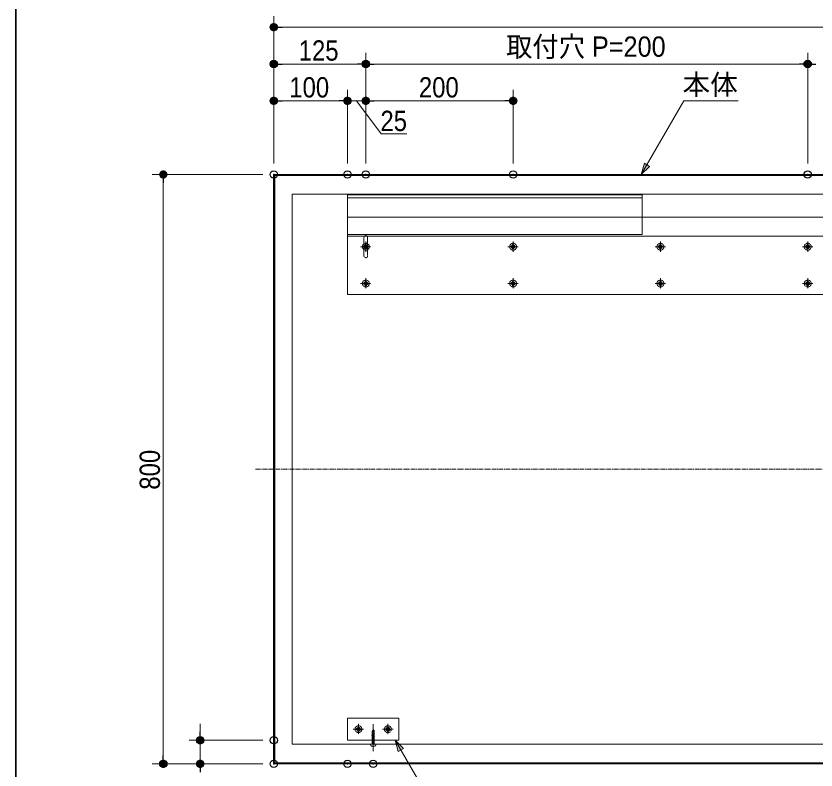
# Model space of a CAD drawing. Units: millimetres, scale not verified. Extents: x -4547 to 4547, y -2284 to 2284.
# Drawn here: x -4341 to -3254, y -1408 to -385 of the extents above; entities that cross this region are included whole.
import ezdxf
from ezdxf.enums import TextEntityAlignment as Align

# ---------------------------------------------------------------- set-up
doc = ezdxf.new("R2010")
doc.units = ezdxf.units.MM
doc.header["$LTSCALE"] = 20
doc.header["$PDMODE"] = 32
doc.header["$PDSIZE"] = 10
for name, pattern in [('USER1', [0.8, 0.5, -0.3]), ('USER2', [2.91, 1.76, -0.4, 0.35, -0.4]), ('USER3', [9.172222, 5.997222, -1.058333, 1.058333, -1.058333])]:
    doc.linetypes.add(name, pattern=pattern)
for name, color, linetype, lineweight in [('0-0_1図面枠', 7, 'Continuous', 20), ('0-1_3一般', 7, 'Continuous', 15), ('0-2_2寸法-2', 7, 'Continuous', 15), ('0-3_0', 7, 'Continuous', 25), ('0-5_2寸法-1', 7, 'Continuous', 15), ('0-6_2寸法-3', 7, 'Continuous', 15)]:
    doc.layers.add(name, color=color, linetype=linetype, lineweight=lineweight)
doc.layers.add('0-4_Defpoints', color=7, linetype='Continuous')
doc.styles.add('ＭＳ Ｐゴシック', font='')
doc.styles.get('ＭＳ Ｐゴシック').set_extended_font_data('MS PGothic')

# ---------------------------------------------------------------- blocks, each defined once
blk = doc.blocks.new('グループ-8')
at = {"layer": '0-1_3一般', "linetype": 'USER1'}
blk.add_line((-51000, -12630), (-43000, -12630), dxfattribs=at)
blk.add_lwpolyline([(-51000, -12550), (-43000, -12550), (-43000, -13631.7), (-51000, -13631.7)], close=True, dxfattribs=at)
blk = doc.blocks.new('グループ-9')
at = {"layer": '0-1_3一般', "linetype": 'USER2'}
for p, q in [((-50700, -26916), (-50700, -27204)), ((-50844, -27060), (-50556, -27060))]:
    blk.add_line(p, q, dxfattribs=at)
at = {"layer": '0-1_3一般', "linetype": 'USER1'}
for p, q in [((-50760, -27074), (-50760, -27046)), ((-50760, -27046), (-50714, -27046)), ((-50714, -27074), (-50760, -27074)), ((-50714, -27000), (-50686, -27000)), ((-50714, -27046), (-50714, -27000)), ((-50714, -27120), (-50714, -27074)), ((-50714, -27120), (-50686, -27120)), ((-50686, -27046), (-50686, -27000)), ((-50686, -27046), (-50640, -27046)), ((-50686, -27120), (-50686, -27074)), ((-50640, -27074), (-50686, -27074)), ((-50640, -27074), (-50640, -27046))]:
    blk.add_line(p, q, dxfattribs=at)
for radius in [94, 50, 40]:
    blk.add_circle((-50700, -27060), radius, dxfattribs=at)
blk = doc.blocks.new('グループ-10')
at = {"layer": '0-1_3一般', "linetype": 'USER2'}
for p, q in [((-49900, -26916), (-49900, -27204)), ((-50044, -27060), (-49756, -27060))]:
    blk.add_line(p, q, dxfattribs=at)
at = {"layer": '0-1_3一般', "linetype": 'USER1'}
for p, q in [((-49960, -27074), (-49960, -27046)), ((-49960, -27046), (-49914, -27046)), ((-49914, -27074), (-49960, -27074)), ((-49914, -27000), (-49886, -27000)), ((-49914, -27046), (-49914, -27000)), ((-49914, -27120), (-49914, -27074)), ((-49914, -27120), (-49886, -27120)), ((-49886, -27046), (-49886, -27000)), ((-49886, -27046), (-49840, -27046)), ((-49886, -27120), (-49886, -27074)), ((-49840, -27074), (-49886, -27074)), ((-49840, -27074), (-49840, -27046))]:
    blk.add_line(p, q, dxfattribs=at)
for radius in [94, 50, 40]:
    blk.add_circle((-49900, -27060), radius, dxfattribs=at)
blk = doc.blocks.new('グループ-11')
at = {"layer": '0-1_3一般', "linetype": 'USER2'}
blk.add_line((-50300, -26920), (-50300, -27672), dxfattribs=at)
at = {"layer": '0-1_3一般', "linetype": 'USER1'}
for p, q in [((-50260, -27097.1), (-50340, -27124.4)), ((-50260, -27148.3), (-50340, -27175.5)), ((-50300, -27070), (-50330, -27122)), ((-50330, -27470), (-50330, -27122)), ((-50300, -27070), (-50270, -27122)), ((-50270, -27470), (-50270, -27122)), ((-50260, -27199.4), (-50340, -27226.7)), ((-50260, -27250.5), (-50340, -27277.8)), ((-50260, -27301.6), (-50340, -27328.9)), ((-50260, -27352.8), (-50340, -27380)), ((-50370, -27470), (-50230, -27470)), ((-50370, -27480), (-50370, -27470)), ((-50370, -27470), (-50370, -27482)), ((-50260, -27403.9), (-50340, -27431.2)), ((-50330, -27522), (-50268, -27522)), ((-50230, -27470), (-50230, -27482))]:
    blk.add_line(p, q, dxfattribs=at)
for centre, start, end in [((-50330, -27482), 180, 270), ((-50270, -27482), 270, 0)]:
    blk.add_arc(centre, 40, start, end, dxfattribs=at)
blk = doc.blocks.new('グループ-12')
at = {"layer": '0-1_3一般', "linetype": 'USER1'}
blk.add_lwpolyline([(-51000, -26760), (-49600, -26760), (-49600, -27360), (-51000, -27360)], close=True, dxfattribs=at)
at = {"layer": '0-1_3一般'}
for name in ['グループ-9', 'グループ-11', 'グループ-10']:
    blk.add_blockref(name, (0, 0), dxfattribs=at)
blk = doc.blocks.new('グループ-14')
at = {"layer": '0-1_3一般', "linetype": 'USER2'}
for p, q in [((-50644, -14960), (-50356, -14960)), ((-50500, -14816), (-50500, -15104))]:
    blk.add_line(p, q, dxfattribs=at)
at = {"layer": '0-1_3一般', "linetype": 'USER1'}
for p, q in [((-50560, -14974), (-50560, -14946)), ((-50560, -14946), (-50514, -14946)), ((-50514, -14974), (-50560, -14974)), ((-50514, -14900), (-50486, -14900)), ((-50514, -14946), (-50514, -14900)), ((-50514, -15020), (-50514, -14974)), ((-50486, -14946), (-50486, -14900)), ((-50486, -14946), (-50440, -14946)), ((-50486, -15020), (-50486, -14974)), ((-50440, -14974), (-50486, -14974)), ((-50440, -14974), (-50440, -14946)), ((-50514, -15020), (-50486, -15020))]:
    blk.add_line(p, q, dxfattribs=at)
for radius in [94, 50, 40]:
    blk.add_circle((-50500, -14960), radius, dxfattribs=at)
blk = doc.blocks.new('グループ-15')
at = {"layer": '0-1_3一般', "linetype": 'USER1'}
for p, q in [((-50514, -13900), (-50486, -13900)), ((-50514, -13946), (-50514, -13900)), ((-50486, -13946), (-50486, -13900)), ((-50560, -13974), (-50560, -13946)), ((-50560, -13946), (-50514, -13946)), ((-50514, -13974), (-50560, -13974)), ((-50514, -14020), (-50514, -13974)), ((-50514, -14020), (-50486, -14020)), ((-50486, -13946), (-50440, -13946)), ((-50486, -14020), (-50486, -13974)), ((-50440, -13974), (-50486, -13974)), ((-50440, -13974), (-50440, -13946))]:
    blk.add_line(p, q, dxfattribs=at)
at = {"layer": '0-1_3一般', "linetype": 'USER2'}
for p, q in [((-50500, -13816), (-50500, -14104)), ((-50644, -13960), (-50356, -13960))]:
    blk.add_line(p, q, dxfattribs=at)
at = {"layer": '0-1_3一般', "linetype": 'USER1'}
for radius in [94, 50, 40]:
    blk.add_circle((-50500, -13960), radius, dxfattribs=at)
blk = doc.blocks.new('グループ-16')
at = {"layer": '0-1_3一般', "linetype": 'USER2'}
for p, q in [((-46644, -14960), (-46356, -14960)), ((-46500, -14816), (-46500, -15104))]:
    blk.add_line(p, q, dxfattribs=at)
at = {"layer": '0-1_3一般', "linetype": 'USER1'}
for p, q in [((-46560, -14974), (-46560, -14946)), ((-46560, -14946), (-46514, -14946)), ((-46514, -14974), (-46560, -14974)), ((-46514, -14900), (-46486, -14900)), ((-46514, -14946), (-46514, -14900)), ((-46514, -15020), (-46514, -14974)), ((-46486, -14946), (-46486, -14900)), ((-46486, -14946), (-46440, -14946)), ((-46486, -15020), (-46486, -14974)), ((-46440, -14974), (-46486, -14974)), ((-46440, -14974), (-46440, -14946)), ((-46514, -15020), (-46486, -15020))]:
    blk.add_line(p, q, dxfattribs=at)
for radius in [94, 50, 40]:
    blk.add_circle((-46500, -14960), radius, dxfattribs=at)
blk = doc.blocks.new('グループ-17')
at = {"layer": '0-1_3一般', "linetype": 'USER1'}
for p, q in [((-46514, -13900), (-46486, -13900)), ((-46514, -13946), (-46514, -13900)), ((-46486, -13946), (-46486, -13900)), ((-46560, -13974), (-46560, -13946)), ((-46560, -13946), (-46514, -13946)), ((-46514, -13974), (-46560, -13974)), ((-46514, -14020), (-46514, -13974)), ((-46514, -14020), (-46486, -14020)), ((-46486, -13946), (-46440, -13946)), ((-46486, -14020), (-46486, -13974)), ((-46440, -13974), (-46486, -13974)), ((-46440, -13974), (-46440, -13946))]:
    blk.add_line(p, q, dxfattribs=at)
at = {"layer": '0-1_3一般', "linetype": 'USER2'}
for p, q in [((-46500, -13816), (-46500, -14104)), ((-46644, -13960), (-46356, -13960))]:
    blk.add_line(p, q, dxfattribs=at)
at = {"layer": '0-1_3一般', "linetype": 'USER1'}
for radius in [94, 50, 40]:
    blk.add_circle((-46500, -13960), radius, dxfattribs=at)
blk = doc.blocks.new('グループ-18')
at = {"layer": '0-1_3一般', "linetype": 'USER2'}
for p, q in [((-42644, -14960), (-42356, -14960)), ((-42500, -14816), (-42500, -15104))]:
    blk.add_line(p, q, dxfattribs=at)
at = {"layer": '0-1_3一般', "linetype": 'USER1'}
for p, q in [((-42560, -14974), (-42560, -14946)), ((-42560, -14946), (-42514, -14946)), ((-42514, -14974), (-42560, -14974)), ((-42514, -14900), (-42486, -14900)), ((-42514, -14946), (-42514, -14900)), ((-42514, -15020), (-42514, -14974)), ((-42486, -14946), (-42486, -14900)), ((-42486, -14946), (-42440, -14946)), ((-42486, -15020), (-42486, -14974)), ((-42440, -14974), (-42486, -14974)), ((-42440, -14974), (-42440, -14946)), ((-42514, -15020), (-42486, -15020))]:
    blk.add_line(p, q, dxfattribs=at)
for radius in [94, 50, 40]:
    blk.add_circle((-42500, -14960), radius, dxfattribs=at)
blk = doc.blocks.new('グループ-19')
at = {"layer": '0-1_3一般', "linetype": 'USER1'}
for p, q in [((-42514, -13900), (-42486, -13900)), ((-42514, -13946), (-42514, -13900)), ((-42486, -13946), (-42486, -13900)), ((-42560, -13974), (-42560, -13946)), ((-42560, -13946), (-42514, -13946)), ((-42514, -13974), (-42560, -13974)), ((-42514, -14020), (-42514, -13974)), ((-42514, -14020), (-42486, -14020)), ((-42486, -13946), (-42440, -13946)), ((-42486, -14020), (-42486, -13974)), ((-42440, -13974), (-42486, -13974)), ((-42440, -13974), (-42440, -13946))]:
    blk.add_line(p, q, dxfattribs=at)
at = {"layer": '0-1_3一般', "linetype": 'USER2'}
for p, q in [((-42500, -13816), (-42500, -14104)), ((-42644, -13960), (-42356, -13960))]:
    blk.add_line(p, q, dxfattribs=at)
at = {"layer": '0-1_3一般', "linetype": 'USER1'}
for radius in [94, 50, 40]:
    blk.add_circle((-42500, -13960), radius, dxfattribs=at)
blk = doc.blocks.new('グループ-26')
at = {"layer": '0-1_3一般', "linetype": 'USER1'}
blk.add_line((-19000, -13676.6), (-51000, -13676.6), dxfattribs=at)
blk.add_lwpolyline([(-51000, -13160), (-19000, -13160), (-19000, -15260), (-51000, -15260)], close=True, dxfattribs=at)
blk = doc.blocks.new('グループ-27')
at = {"layer": '0-1_3一般', "linetype": 'USER2'}
for p, q in [((-38644, -14960), (-38356, -14960)), ((-38500, -14816), (-38500, -15104))]:
    blk.add_line(p, q, dxfattribs=at)
at = {"layer": '0-1_3一般', "linetype": 'USER1'}
for p, q in [((-38560, -14974), (-38560, -14946)), ((-38560, -14946), (-38514, -14946)), ((-38514, -14974), (-38560, -14974)), ((-38514, -14900), (-38486, -14900)), ((-38514, -14946), (-38514, -14900)), ((-38514, -15020), (-38514, -14974)), ((-38486, -14946), (-38486, -14900)), ((-38486, -14946), (-38440, -14946)), ((-38486, -15020), (-38486, -14974)), ((-38440, -14974), (-38486, -14974)), ((-38440, -14974), (-38440, -14946)), ((-38514, -15020), (-38486, -15020))]:
    blk.add_line(p, q, dxfattribs=at)
for radius in [94, 50, 40]:
    blk.add_circle((-38500, -14960), radius, dxfattribs=at)
blk = doc.blocks.new('グループ-28')
at = {"layer": '0-1_3一般', "linetype": 'USER1'}
for p, q in [((-38514, -13900), (-38486, -13900)), ((-38514, -13946), (-38514, -13900)), ((-38486, -13946), (-38486, -13900)), ((-38560, -13974), (-38560, -13946)), ((-38560, -13946), (-38514, -13946)), ((-38514, -13974), (-38560, -13974)), ((-38514, -14020), (-38514, -13974)), ((-38514, -14020), (-38486, -14020)), ((-38486, -13946), (-38440, -13946)), ((-38486, -14020), (-38486, -13974)), ((-38440, -13974), (-38486, -13974)), ((-38440, -13974), (-38440, -13946))]:
    blk.add_line(p, q, dxfattribs=at)
at = {"layer": '0-1_3一般', "linetype": 'USER2'}
for p, q in [((-38500, -13816), (-38500, -14104)), ((-38644, -13960), (-38356, -13960))]:
    blk.add_line(p, q, dxfattribs=at)
at = {"layer": '0-1_3一般', "linetype": 'USER1'}
for radius in [94, 50, 40]:
    blk.add_circle((-38500, -13960), radius, dxfattribs=at)
blk = doc.blocks.new('グループ-31')
at = {"layer": '0-1_3一般', "linetype": 'USER1'}
for p, q in [((-50550, -14210), (-50550, -13710)), ((-50450, -13710), (-50450, -14210))]:
    blk.add_line(p, q, dxfattribs=at)
for centre, start, end in [((-50500, -13710), 90, 180), ((-50500, -13710), 0, 90), ((-50500, -14210), 180, 270), ((-50500, -14210), 270, 0)]:
    blk.add_arc(centre, 50, start, end, dxfattribs=at)
at = {"layer": '0-1_3一般'}
for name in ['グループ-26', 'グループ-15', 'グループ-17', 'グループ-19', 'グループ-28', 'グループ-14', 'グループ-16', 'グループ-18', 'グループ-27']:
    blk.add_blockref(name, (0, 0), dxfattribs=at)
blk = doc.blocks.new('グループ-32')
at = {"layer": '0-1_3一般', "linetype": 'USER3'}
blk.add_line((-16500, -20000), (-53500, -20000), dxfattribs=at)
at = {"layer": '0-1_3一般', "lineweight": 30}
blk.add_lwpolyline([(-53000, -12000), (-17000, -12000), (-17000, -28000), (-53000, -28000)], close=True, dxfattribs=at)
at = {"layer": '0-1_3一般'}
blk.add_lwpolyline([(-52970, -12030), (-17030, -12030), (-17030, -27970), (-52970, -27970)], close=True, dxfattribs=at)
at = {"layer": '0-1_3一般', "linetype": 'USER1'}
blk.add_lwpolyline([(-52500, -12530), (-17500, -12530), (-17500, -27470), (-52500, -27470)], close=True, dxfattribs=at)
at = {"layer": '0-1_3一般'}
for name in ['グループ-8', 'グループ-31', 'グループ-12']:
    blk.add_blockref(name, (0, 0), dxfattribs=at)
blk = doc.blocks.new('_Dot')
at = {"layer": '0-3_0'}
blk.add_line((-10, 0), (-20, 0), dxfattribs=at)
for points in [[(0, 0), (-10, 0), (-9.92, 1.25)], [(0, 0), (-9.92, -1.25), (-10, 0)], [(0, 0), (-9.92, 1.25), (-9.69, 2.49)], [(0, 0), (-9.69, -2.49), (-9.92, -1.25)], [(0, 0), (-9.69, 2.49), (-9.3, 3.68)], [(0, 0), (-9.3, -3.68), (-9.69, -2.49)], [(0, 0), (-9.3, 3.68), (-8.76, 4.82)], [(0, 0), (-8.76, -4.82), (-9.3, -3.68)], [(0, 0), (-8.76, 4.82), (-8.09, 5.88)], [(0, 0), (-8.09, -5.88), (-8.76, -4.82)], [(0, 0), (-8.09, 5.88), (-7.29, 6.85)], [(0, 0), (-7.29, -6.85), (-8.09, -5.88)], [(0, 0), (-7.29, 6.85), (-6.37, 7.71)], [(0, 0), (-6.37, -7.71), (-7.29, -6.85)], [(0, 0), (-6.37, 7.71), (-5.36, 8.44)], [(0, 0), (-5.36, -8.44), (-6.37, -7.71)], [(0, 0), (-5.36, 8.44), (-4.26, 9.05)], [(0, 0), (-4.26, -9.05), (-5.36, -8.44)], [(0, 0), (-4.26, 9.05), (-3.09, 9.51)], [(0, 0), (-3.09, -9.51), (-4.26, -9.05)], [(0, 0), (-3.09, 9.51), (-1.87, 9.82)], [(0, 0), (-1.87, -9.82), (-3.09, -9.51)], [(0, 0), (-1.87, 9.82), (-0.63, 9.98)], [(0, 0), (-0.63, -9.98), (-1.87, -9.82)], [(0, 0), (-0.63, 9.98), (0.63, 9.98)], [(0, 0), (0.63, -9.98), (-0.63, -9.98)], [(0, 0), (0.63, 9.98), (1.87, 9.82)], [(0, 0), (1.87, 9.82), (3.09, 9.51)], [(0, 0), (3.09, 9.51), (4.26, 9.05)], [(0, 0), (4.26, 9.05), (5.36, 8.44)], [(0, 0), (5.36, 8.44), (6.37, 7.71)], [(0, 0), (6.37, 7.71), (7.29, 6.85)], [(0, 0), (7.29, 6.85), (8.09, 5.88)], [(0, 0), (8.09, 5.88), (8.76, 4.82)], [(0, 0), (8.76, 4.82), (9.3, 3.68)], [(0, 0), (9.3, 3.68), (9.69, 2.49)], [(0, 0), (9.69, 2.49), (9.92, 1.25)], [(0, 0), (9.92, 1.25), (10, 0)], [(0, 0), (1.87, -9.82), (0.63, -9.98)], [(0, 0), (3.09, -9.51), (1.87, -9.82)], [(0, 0), (4.26, -9.05), (3.09, -9.51)], [(0, 0), (5.36, -8.44), (4.26, -9.05)], [(0, 0), (6.37, -7.71), (5.36, -8.44)], [(0, 0), (7.29, -6.85), (6.37, -7.71)], [(0, 0), (8.09, -5.88), (7.29, -6.85)], [(0, 0), (8.76, -4.82), (8.09, -5.88)], [(0, 0), (9.3, -3.68), (8.76, -4.82)], [(0, 0), (9.69, -2.49), (9.3, -3.68)], [(0, 0), (9.92, -1.25), (9.69, -2.49)], [(0, 0), (10, 0), (9.92, -1.25)]]:
    blk.add_solid(points, dxfattribs=at)
blk = doc.blocks.new('グループ-2')
at = {"layer": '0-0_1図面枠', "lineweight": 35}
blk.add_lwpolyline([(-60000, 41550), (60000, 41550), (60000, -41550), (-60000, -41550)], close=True, dxfattribs=at)

msp = doc.modelspace()

# ---------------------------------------------------------------- linework, layer by layer
at = {"layer": '0-2_2寸法-2'}
for p, q in [((-3890.63, -585), (-3890.63, -485)), ((-3865.63, -585), (-3865.63, -485)), ((-3901.88, -500), (-3913.14, -500)), ((-3865.63, -500), (-3890.63, -500)), ((-3854.37, -500), (-3843.11, -500)), ((-4090.63, -1356.74), (-4090.63, -1345.49)), ((-4005.63, -1368), (-4105.63, -1368)), ((-4090.63, -1400), (-4090.63, -1368)), ((-4005.63, -1400), (-4105.63, -1400))]:
    msp.add_line(p, q, dxfattribs=at)
msp.add_lwpolyline([(-3809.77, -545), (-3844.93, -545), (-3878.13, -500)], dxfattribs=at)
at = {"layer": '0-4_Defpoints'}
for p in [(-3990.63, -400), (-3990.63, -450), (-3865.63, -450), (-3265.63, -450), (-3990.63, -500), (-3890.63, -500), (-3865.63, -500), (-3665.63, -500), (-3990.63, -600), (-3890.63, -600), (-3865.63, -600), (-3665.63, -600), (-3265.63, -600), (-4090.63, -1368), (-3990.63, -1368), (-4140.63, -1400), (-4090.63, -1400), (-3990.63, -1400), (-3890.63, -1400), (-3855.63, -1400)]:
    msp.add_point(p, dxfattribs=at)
at = {"layer": '0-5_2寸法-1'}
for p, q in [((-3990.63, -435), (-3990.63, -385)), ((-2201.88, -400), (-3979.37, -400)), ((-3990.63, -485), (-3990.63, -435)), ((-3865.63, -485), (-3865.63, -435)), ((-3865.63, -485), (-3865.63, -435)), ((-3265.63, -585), (-3265.63, -435)), ((-3265.63, -585), (-3265.63, -435)), ((-3979.37, -450), (-3876.88, -450)), ((-3854.37, -450), (-3276.88, -450)), ((-3990.63, -585), (-3990.63, -485)), ((-3890.63, -585), (-3890.63, -485)), ((-3865.63, -585), (-3865.63, -485)), ((-3665.63, -585), (-3665.63, -485)), ((-3901.88, -500), (-3979.37, -500)), ((-3854.37, -500), (-3676.88, -500)), ((-4005.63, -600), (-4155.63, -600)), ((-4140.63, -611.26), (-4140.63, -1388.74)), ((-4105.63, -1400), (-4155.63, -1400))]:
    msp.add_line(p, q, dxfattribs=at)
at = {"layer": '0-6_2寸法-3'}
for points in [[(-3359.84, -500), (-3433.92, -500), (-3491.66, -600)], [(-3675.33, -1500), (-3749.41, -1500), (-3825.63, -1368)]]:
    msp.add_lwpolyline(points, dxfattribs=at)
at = {"layer": '0-6_2寸法-3', "lineweight": 5}
for points in [[(-3480.32, -589.05), (-3491.66, -600), (-3487.31, -584.84)], [(-3821.54, -1383.23), (-3825.63, -1368), (-3814.47, -1379.15)]]:
    msp.add_lwpolyline(points, close=True, dxfattribs=at)
at = {"layer": '0-6_2寸法-3'}
for points in [[(-3480.32, -589.05), (-3487.31, -584.84), (-3491.66, -600)], [(-3821.54, -1383.23), (-3814.47, -1379.15), (-3825.63, -1368)]]:
    msp.add_solid(points, dxfattribs=at)

# ---------------------------------------------------------------- block references
at = {"layer": '0-0_1図面枠', "xscale": 0.05, "yscale": 0.05}
msp.add_blockref('グループ-2', (-1340.63, 0), dxfattribs=at)
at = {"layer": '0-1_3一般', "xscale": 0.05, "yscale": 0.05}
msp.add_blockref('グループ-32', (-1340.63, 0), dxfattribs=at)
at = {"layer": '0-2_2寸法-2', "xscale": 0.5627563, "yscale": 0.5627563}
msp.add_blockref('_Dot', (-3890.63, -500), dxfattribs=at)
for p, rotation in [((-3865.63, -500), 180), ((-4090.63, -1368), 270), ((-4090.63, -1400), 90)]:
    msp.add_blockref('_Dot', p, dxfattribs=dict(at, rotation=rotation))
at = {"layer": '0-5_2寸法-1', "xscale": 0.5627563, "yscale": 0.5627563}
for p, rotation in [((-3990.63, -400), 180), ((-3990.63, -450), 180), ((-3865.63, -450), 180), ((-3265.63, -450), 180), ((-3990.63, -500), 180), ((-3865.63, -500), 180), ((-4140.63, -600), 90), ((-4140.63, -1400), 270)]:
    msp.add_blockref('_Dot', p, dxfattribs=dict(at, rotation=rotation))
for p in [(-3865.63, -450), (-3265.63, -450), (-3890.63, -500), (-3665.63, -500)]:
    msp.add_blockref('_Dot', p, dxfattribs=at)

# ---------------------------------------------------------------- texts
at = {"layer": '0-2_2寸法-2', "style": 'ＭＳ Ｐゴシック', "width": 0.9}
msp.add_text('25', height=27.57, dxfattribs=at).set_placement((-3845.79, -549.29), align=Align.BOTTOM_LEFT)
at = {"layer": '0-5_2寸法-1', "style": 'ＭＳ Ｐゴシック'}
for s, width, p in [('取付穴 P=200', 0.95, (-3675.27, -448.46)), ('125', 0.9, (-3956.79, -453.72)), ('100', 0.9, (-3969.58, -503.72)), ('200', 0.9, (-3793.58, -503.72))]:
    msp.add_text(s, height=27.57, dxfattribs=dict(at, width=width)).set_placement(p, align=Align.BOTTOM_LEFT)
at = {"layer": '0-5_2寸法-1', "style": 'ＭＳ Ｐゴシック', "width": 0.9}
msp.add_text('800', height=27.57, rotation=90, dxfattribs=at).set_placement((-4136.91, -1027.88), align=Align.BOTTOM_LEFT)
at = {"layer": '0-6_2寸法-3', "style": 'ＭＳ Ｐゴシック'}
msp.add_text('本体', height=27.57, dxfattribs=at).set_placement((-3435.65, -499.97), align=Align.BOTTOM_LEFT)

doc.saveas('drawing.dxf')
